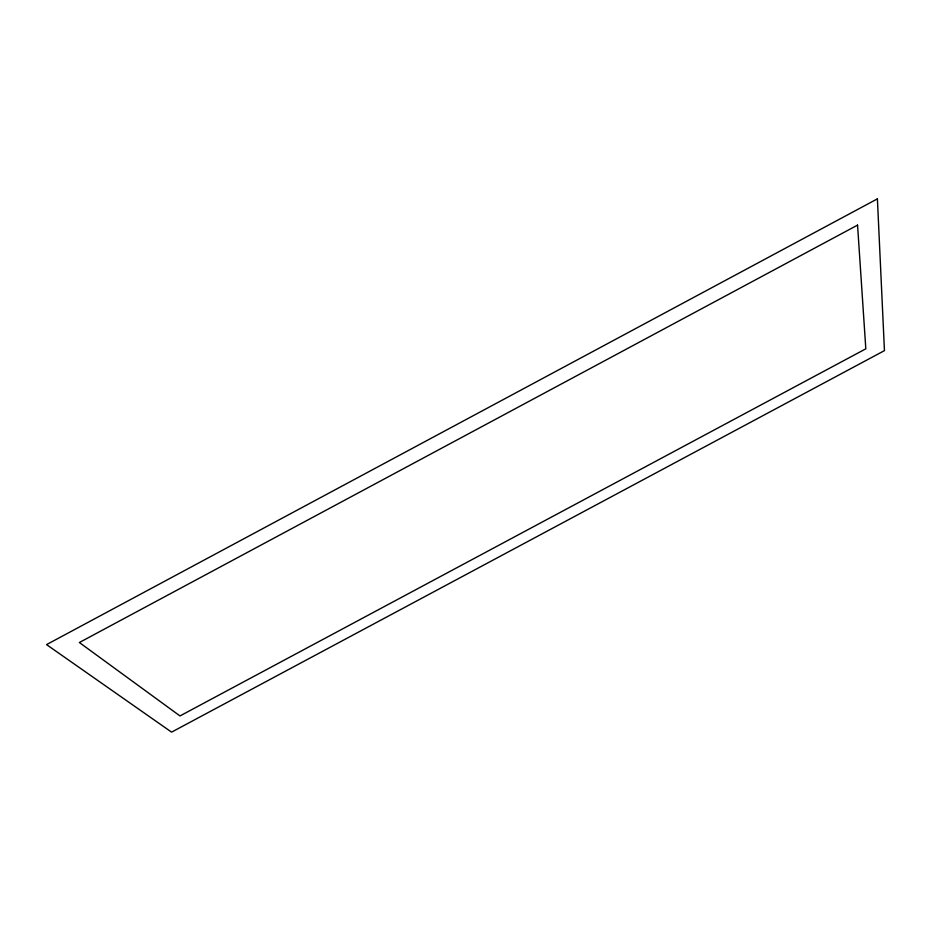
<?xml version="1.0" encoding="UTF-8"?>
<svg xmlns="http://www.w3.org/2000/svg" width="931" height="931" viewBox="0 0 931 931"><rect width="100%" height="100%" fill="white"/><g stroke="black" fill="none" stroke-linecap="round" stroke-linejoin="round"><path stroke-width="1.4" d="M877.398 198.862L46.55 644.613L171.583 732.138L884.45 350.626L877.398 198.862M857.556 225.116L79.368 642.518L179.986 715.939L865.818 348.822L857.556 225.116"/></g></svg>
